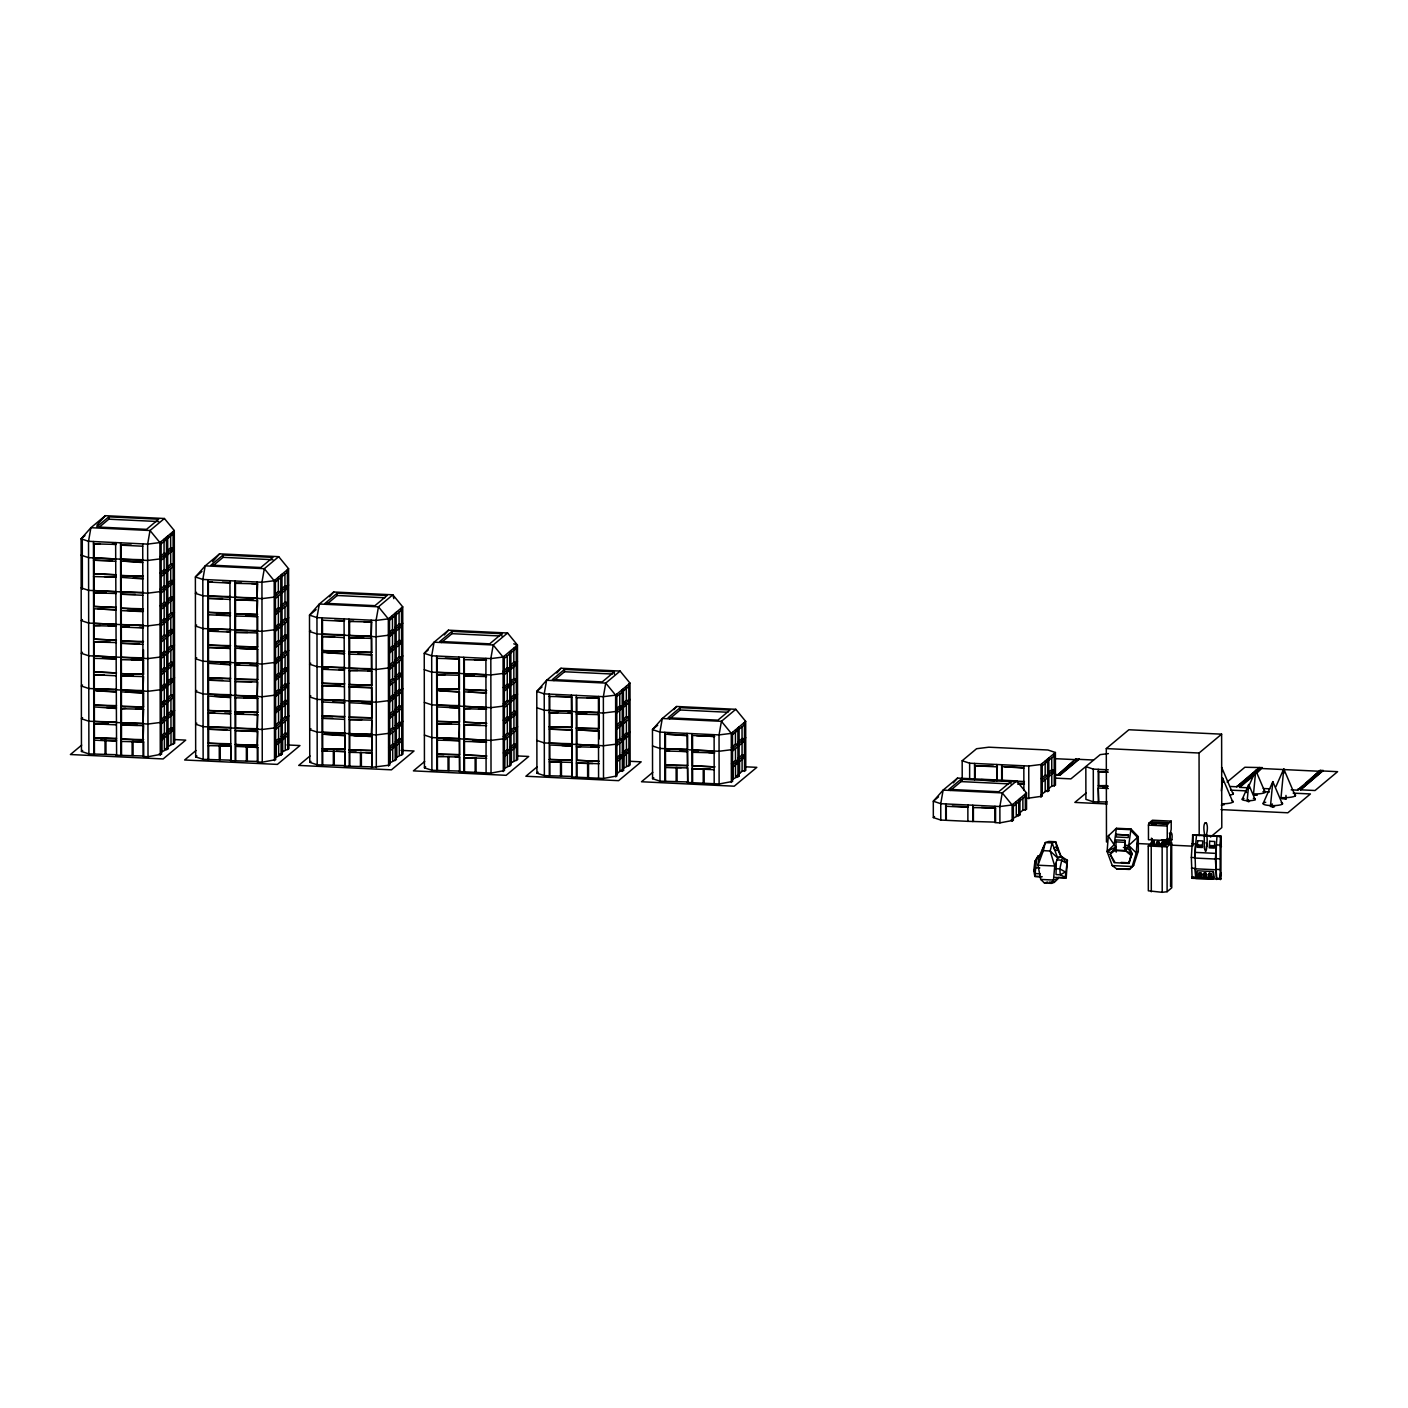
<?xml version="1.0" encoding="UTF-8"?>
<svg xmlns="http://www.w3.org/2000/svg" width="1408" height="1408" viewBox="0 0 1408 1408"><rect width="100%" height="100%" fill="white"/><g stroke="black" fill="none" stroke-linecap="round" stroke-linejoin="round"><path stroke-width="1.5" d="M1205.477 835.595C1209.067 831.213 1206.04 863.72 1204.526 846.067M1191.344 857.472L1192.752 834.821L1221 836.158L1220.93 879.173L1192.101 878.31L1191.344 857.472L1195.058 857.648L1195.603 843.902L1191.89 843.726M1220.331 879.666L1220.19 878.434L1216.477 878.258L1215.878 858.634L1216.424 844.906L1220.12 845.082L1221 836.158M1220.19 878.434L1220.12 845.082M1213.045 878.803L1195.814 878.486L1194.952 852.368L1215.773 853.371M1216.635 879.49L1215.403 859.038L1216.97 836.264L1221.018 836.616M1109.134 835.261L1108.29 835.965L1115.717 847.106L1114.344 850.538L1111.387 852.702L1107.11 851.506L1108.29 835.965L1116.403 828.274L1130.976 828.96L1138.28 836.651L1138.315 851.189L1133.704 865.234L1129.234 869.44L1116.632 868.842L1112.25 865.586L1107.11 851.506L1114.15 844.782L1116.403 828.274M1116.368 834.451L1116.227 837.003L1128.23 837.566L1128.389 835.032L1116.368 834.451L1128.459 835.085M1221.352 790.891L1222.584 778.078L1232.845 802.102M1247.171 800.659L1248.72 784.538L1255.179 799.674M1265.158 792.422L1255.76 770.44L1253.525 793.883A9.627 1.954 -0.1 0 0 1263.574 793.109A9.627 1.954 -0.1 0 0 1264.032 790.944M1270.526 805.57L1272.814 781.634L1282.406 804.074M1220.982 878.662L1220.05 878.61L1220.578 873.277M1221.035 872.802L1220.05 878.61M1051.283 883.362L1053.483 880.053L1054.715 866.008L1057.69 858.07L1061.21 856.891L1055.648 841.755L1048.837 841.438L1045.299 842.6L1038.946 857.173L1037.995 865.216L1040.688 879.437L1044.454 883.027L1051.283 883.362L1054.328 882.341L1058.306 878.451L1053.483 880.053L1040.688 879.437M1042.202 876.726L1034.81 876.41L1033.789 870.514L1034.88 861.696L1038.154 856.011L1036.658 858.933L1034.81 876.41L1041.04 876.709M1058.2 856.962L1062.424 857.173L1067.387 860.253L1066.208 877.87L1060.259 874.773L1056.018 874.579L1056.264 863.403M1151.48 843.04L1152.958 842.494L1152.342 843.955M1152.061 842.565C1153.434 837.619 1156.795 845.222 1151.92 843.814C1149.685 839.344 1157.358 842.794 1152.694 843.445M1161.371 843.515L1162.85 842.97L1162.251 844.43M1161.952 843.04L1164.029 841.491L1163.712 843.938M1199.035 874.333L1199.018 873.312M1202.027 874.262L1201.57 875.266M1206.586 875.107L1206.163 873.523L1204.227 873.171M1211.426 875.336L1211.25 873.558L1209.067 873.4M1148.453 825.123L1148.822 823.222L1152.413 820.23L1171.21 821.128L1171.21 829.206L1169.274 838.922L1167.267 840.611L1148.47 839.714L1148.453 825.123L1167.232 826.021L1167.619 824.12L1171.21 821.128M1107.11 851.506L1115.717 847.106L1110.173 854.269L1114.133 862.664L1128.635 863.368L1132.085 853.688L1128.723 845.469L1130.976 828.96M1067.387 860.253L1065.222 877.853L1054.838 877.36M1123.39 847.475L1127.227 847.651L1132.085 853.688L1128.635 863.368M1116.21 852.157L1115.91 839.925L1124.763 840.347L1125.854 850.626M1124.851 850.52L1124.763 840.347M1126.101 848.126L1125.133 850.52L1115.47 850.062M1152.131 842.09C1154.701 845.909 1152.219 839.062 1152.8 843.286M1157.042 842.582L1158.626 842.442L1157.869 843.709M1158.045 843.797C1156.232 840.118 1157.411 846.437 1157.253 843.005M1162.022 842.565C1163.466 846.56 1163.694 839.942 1162.216 843.251M1198.525 874.509L1200.426 874.086L1199.616 876.005M1199.088 874.034L1201.165 873.858L1199.88 875.477M1201.957 874.685L1201.323 875.582M1203.365 874.738L1205.442 874.562L1204.474 876.234M1203.875 873.541L1203.33 875.037L1204.614 876.163M1206.427 875.494L1206.058 873.066L1203.893 873.418M1208.222 874.966L1210.123 874.544L1209.314 876.462M1208.715 873.77L1209.085 876.216M1208.786 874.491L1210.862 874.315L1209.314 875.811M1211.654 875.142L1210.686 876.286M1242.314 799.058L1248.72 784.538L1249.178 788.392M1247.277 789.606L1255.76 770.44M1263.293 803.176L1272.814 781.634M1275.859 786.808L1283.762 768.909L1295.272 795.854M1204.773 835.331C1200.989 817.538 1210.581 819.702 1206.216 835.56M1206.55 823.24L1204.773 823.31M1204.368 848.566L1204.245 835.384L1205.213 835.19M1207.131 835.437L1205.741 835.595M1281.861 798.741L1286.05 798.934L1284.888 798.547M1038.154 856.011L1034.88 861.696L1036.658 858.933M1038.946 857.173L1043.346 850.661L1045.299 842.6L1052.128 842.934L1055.648 841.755L1057.214 848.637L1061.21 856.891M1199.282 872.995L1198.525 875.107M1204.122 873.224L1203.717 874.755L1205.688 876.005M1208.979 873.453L1208.786 875.09M96.87 525.219L105.301 515.68L164.419 518.496L174.293 530.57L174.662 743.195L168.186 746.416M212.573 561.792L219.595 553.837L278.714 556.67L288.587 568.726L288.904 748.634L282.427 751.872M329.507 596.763L333.714 591.994L392.85 594.81L402.723 606.866L402.97 754.072L396.493 757.31M444.259 634.938L448.466 630.186L507.584 633.002L517.458 645.058L517.669 759.546L511.192 762.784M556.794 673.024L561 668.254L620.118 671.07L629.992 683.126L630.133 764.914L623.674 768.134L623.867 755.938M673.869 709.65L676.685 706.482L735.803 709.298L745.677 721.354L745.765 770.422L742.104 771.302L736.701 775.808L739.165 775.931L739.094 726.862M953.304 782.848L957.528 778.096L1016.646 780.912L1026.52 792.968L1026.555 809.318L1022.894 810.198L1018.846 813.578M1129.234 869.44L1133.704 865.234M105.301 515.68L90.904 527.701L81.083 538.824L81.453 751.45L88.898 753.914L116.6 754.706L115.632 542.573M84.973 535.568L81.083 538.824L88.528 541.288L147.646 544.104L159.896 542.573L174.293 530.57M108.803 516.842L96.677 526.979L146.52 529.355L158.664 519.218L108.803 516.842L108.803 519.182L99.704 526.786M100.109 543.646L93.456 543.858L116.23 544.421L112.2 544.227M82.298 554.171L81.101 555.174L88.563 557.638L147.682 560.454L159.931 558.923L174.328 546.92M93.491 557.885L115.65 558.941M112.235 560.578L93.491 560.208L115.667 561.264M131.243 545.125L120.56 545.142L142.736 546.216M94.107 573.742L116.283 574.798L94.107 573.742L94.09 559.715M82.368 586.89L81.154 587.893L88.616 590.357L147.734 593.173L159.984 591.642L174.381 579.638M164.419 518.496L150.022 530.517L147.646 544.104L148.016 756.73L143.106 756.501L142.718 543.875M120.578 559.17L143.352 559.733M93.544 590.586L115.72 591.642M106.234 592.997L93.544 592.926L116.318 593.49M143.387 576.083L120.613 575.52L142.789 576.576M161.11 543.91L166.496 539.405M167.71 538.402L173.096 533.896M94.178 606.443L116.336 607.499L94.178 606.443L94.142 592.434M82.421 619.59L81.224 620.594L88.669 623.075L147.787 625.891L160.054 624.36L174.434 612.339M160.019 556.688L164.067 553.309L166.531 553.432M166.619 551.179L170.667 547.8L173.131 547.923M120.648 591.888L143.405 592.434M135.362 594.387L120.648 594.211L142.824 595.285M161.128 560.261L166.531 555.755L164.067 555.65L164.102 569.659L160.054 573.038M167.728 554.752L173.131 550.246L170.667 550.141M93.597 623.304L115.773 624.36M100.25 625.434L93.597 625.645L116.371 626.19L108.31 625.821M166.637 567.53L170.685 564.15L173.149 564.274L167.763 568.779M143.44 608.802L120.666 608.238L142.842 609.294M161.163 574.288L166.549 569.782L164.102 569.659M161.163 576.629L166.566 572.123M167.763 571.12L173.149 566.614M94.23 639.162L116.406 640.218L94.23 639.162L94.213 625.134M110.352 642.259L93.632 641.995L116.406 642.558M82.474 652.309L81.277 653.312L88.739 655.776L147.858 658.592L160.107 657.061L174.486 645.058M160.072 589.406L164.12 586.027L166.584 586.133M166.672 583.898L170.72 580.518L173.184 580.624M120.701 624.589L143.475 625.152M129.36 626.824L120.701 626.93L142.877 627.986M161.198 592.979L166.584 588.474M167.781 587.47L173.184 582.965L170.72 582.842L170.755 596.869L166.707 600.248M93.65 656.022L115.826 657.078M219.595 553.837L205.198 565.858L195.378 576.981L195.677 756.888L203.139 759.37L230.842 760.162L230.806 746.134L219.261 745.589L219.296 759.616M160.107 605.757L164.155 602.378L166.619 602.501L161.216 607.006M201.96 571.472L195.378 576.981L202.822 579.445L261.941 582.261L274.19 580.73L288.587 568.726M167.816 601.498L173.202 596.992L170.755 596.869M223.098 555.016L210.971 565.136L260.814 567.512L272.941 557.392L223.098 555.016L223.098 557.339L213.998 564.942M143.493 641.502L120.718 640.957L142.894 642.013M139.462 643.65L120.736 643.28L142.894 644.354M161.216 609.33L166.619 604.824L164.155 604.718L164.173 618.728L161.48 620.981M167.816 603.821L173.219 599.315L170.755 599.21M94.283 671.88L116.459 672.936L94.283 671.88L94.266 657.853M104.368 674.696L93.685 674.714L115.861 675.77M82.526 685.027L81.33 686.03L88.792 688.494L147.91 691.31L160.16 689.779L174.557 677.776M212.379 581.715L207.75 582.014L229.926 583.07M166.725 616.598L170.773 613.219L173.237 613.342M196.592 592.328L195.395 593.331L202.858 595.795L261.976 598.629L274.226 597.098L288.622 585.077M120.754 657.307L143.528 657.87L143.51 649.862M161.251 625.698L166.654 621.192M167.851 620.189L173.237 615.683M93.72 688.723L116.477 689.286M207.786 596.042L230.542 596.587M161.515 637.349L164.208 635.096L166.672 635.202L161.269 639.707M166.76 632.966L170.808 629.587L173.272 629.693L167.869 634.198M222.499 598.541L207.786 598.382L229.962 599.438M143.546 674.221L120.789 673.658L143.546 674.221L143.528 660.194L131.437 659.63M161.286 642.048L166.672 637.542M167.869 636.539L173.272 632.034L170.808 631.91L170.826 645.938L166.778 649.317M133.478 676.069L120.789 675.998L143.563 676.562L142.982 691.082M241.507 583.106L234.854 583.317L257.629 583.862L257.048 598.382M143.528 660.194L120.754 659.648M116.512 705.637L93.738 705.091L115.914 706.147M230.578 612.955L207.803 612.392L229.979 613.448M82.597 717.728L81.382 718.731L88.845 721.213L147.963 724.029L160.213 722.498L174.61 710.477M161.533 653.699L164.243 651.446L166.707 651.57M196.662 625.046L195.448 626.05L202.91 628.514L262.029 631.33L274.278 629.798L288.675 617.795M278.714 556.67L264.317 568.674L261.941 582.261L262.258 762.186L257.33 761.957L257.013 582.032M120.806 690.026L143.581 690.571M161.304 658.398L166.707 653.893M167.904 652.89L173.307 648.384M234.872 597.326L257.646 597.89M253.616 600.037L234.89 599.667L257.048 600.723M93.773 721.442L116.547 722.005M108.486 723.958L93.773 723.782L115.949 724.838M207.838 628.742L230.613 629.306M218.522 631.066L207.838 631.083L230.014 632.139M161.568 670.05L164.261 667.797L166.725 667.92L161.339 672.426M166.813 665.667L170.861 662.288L173.325 662.411L167.922 666.917M143.616 706.939L120.842 706.376L143.616 706.939L143.581 692.912L125.453 692.05M125.47 708.4L120.842 708.717L143.616 709.262L143.035 723.782M161.339 674.766L166.725 670.261M167.939 669.258L173.325 664.752M257.682 614.24L234.907 613.694L257.083 614.75L257.646 600.23M275.405 582.067L280.79 577.562M282.005 576.558L287.39 572.053M143.581 692.912L121.422 691.856L121.44 705.883M81.682 745.114L70.4 754.53L163.134 758.947L185.715 740.115L174.926 739.587M116.565 738.355L93.808 737.792L115.966 738.848M230.63 645.656L207.874 645.11L230.032 646.166M81.453 751.45L82.65 750.446M228.624 647.909L207.874 647.451L230.05 648.507M161.603 686.418L164.296 684.165L166.76 684.27M166.848 682.035L170.896 678.656L173.36 678.762M196.715 657.747L195.518 658.75L202.963 661.232L262.082 664.048L274.349 662.517L288.728 650.496M120.877 722.726L143.634 723.29M275.669 593.718L278.362 591.466L280.826 591.589M280.914 589.336L284.962 585.957L287.426 586.08M137.597 725.331L120.877 725.067L143.651 725.63L143.07 740.15L120.894 739.094L143.669 739.64M161.357 691.117L166.76 686.611L164.296 686.488L164.314 700.515L161.621 702.768M167.957 685.608L173.36 681.102L170.896 680.979M234.942 630.045L257.699 630.608L257.682 616.581L245.59 616M247.632 632.456L234.942 632.386L257.717 632.931L257.734 646.958L234.96 646.395L257.734 646.958M275.422 598.418L280.826 593.93M282.022 592.926L287.426 588.421L284.962 588.298L284.979 602.325L280.931 605.704M257.682 616.581L234.907 616.018M207.891 661.461L230.666 662.024M166.866 698.386L170.914 695.006L173.378 695.13L167.992 699.635M161.392 705.144L166.778 700.638L164.314 700.515M275.686 610.069L278.397 607.816L280.843 607.939L275.458 612.445M161.392 707.467L166.795 702.962M167.992 701.958L173.378 697.453M282.058 606.936L287.443 602.43L284.979 602.325M275.458 614.786L280.861 610.28M282.058 609.277L287.443 604.771M230.701 678.374L207.926 677.811L230.102 678.885M222.64 680.328L207.926 680.152L230.102 681.208M161.656 719.118L164.349 716.866L166.813 716.989M166.901 714.736L170.949 711.357L173.413 711.48M196.768 690.466L195.571 691.469L203.034 693.933L262.152 696.766L274.402 695.235L288.781 683.214M116.002 755.216L143.704 756.008L143.669 741.981L132.123 741.435L132.141 755.445M275.722 626.437L278.414 624.184L280.878 624.29M280.966 622.054L285.014 618.675L287.478 618.798M161.427 723.835L166.813 719.33M168.01 718.326L173.413 713.821M234.995 662.763L257.77 663.309L257.734 649.299L239.606 648.419M275.493 631.136L280.878 626.63M282.075 625.627L287.478 621.122M239.624 664.787L234.995 665.086L257.77 665.65L257.787 679.677L235.013 679.114L257.787 679.677M143.669 741.981L120.894 741.418M257.734 649.299L235.576 648.243L235.594 662.253M207.944 694.179L230.718 694.725M161.674 735.486L164.384 733.234L166.848 733.339L161.445 737.845M166.936 731.104L170.966 727.725L173.43 727.83L168.045 732.336M333.714 591.994L319.334 604.014L309.496 615.12L309.76 762.326L317.205 764.808L344.907 765.6L344.89 751.573L336.389 751.168M275.739 642.787L278.45 640.534L280.914 640.658L275.51 645.163M281.002 638.405L285.032 635.026L287.496 635.149L282.11 639.654M316.096 609.629L309.496 615.12L316.958 617.602L376.077 620.418L388.326 618.886L402.723 606.866M161.445 740.186L166.848 735.68M168.045 734.677L173.448 730.171L170.984 730.048M337.234 593.155L325.09 603.293L374.95 605.669L387.077 595.531L337.234 593.155L337.234 595.496L326.621 604.366M275.51 647.486L280.914 642.998M282.11 641.995L287.514 637.49L285.05 637.366M251.75 681.718L235.03 681.454L257.787 682L257.224 696.52M230.754 711.093L207.979 710.53L230.155 711.586M214.632 712.659L207.979 712.87L230.155 713.926M161.603 751.925L168.062 748.704L167.693 536.061M196.821 723.184L195.624 724.187L203.086 726.651L262.205 729.467L274.454 727.936L288.851 715.933M148.016 756.73L161.48 754.213L161.11 541.57M275.774 659.138L278.467 656.885L280.931 657.008M281.019 654.773L285.067 651.394L287.531 651.499M310.728 630.485L309.531 631.488L316.976 633.952L376.094 636.768L388.362 635.237L402.741 623.234M235.048 695.464L257.822 696.027M275.546 663.854L280.949 659.349M282.146 658.346L287.531 653.84M208.014 726.88L230.771 727.443M226.758 729.59L208.014 729.221L230.19 730.277M321.904 634.198L344.678 634.744M334.611 636.61L321.904 636.522L344.08 637.578M275.81 675.506L278.502 673.253L280.966 673.358L275.563 677.864M281.054 671.123L285.102 667.744L287.566 667.867L282.163 672.373M257.84 712.378L235.083 711.832L257.84 712.378L257.822 698.368L243.707 697.682M243.742 714.05L235.083 714.155L257.858 714.718L257.277 729.238M275.581 680.205L280.966 675.699M282.163 674.696L287.566 670.19M353.619 621.157L348.973 621.456L371.747 622.019L371.184 636.539M257.822 698.368L235.048 697.805M195.923 750.552L184.642 759.986L277.376 764.403L299.957 745.554L287.003 744.938M230.806 743.794L208.032 743.248L230.208 744.304M344.714 651.112L321.939 650.549L344.115 651.605M195.677 756.888L196.891 755.885M275.827 691.856L278.538 689.603L281.002 689.726M281.072 687.474L285.12 684.094L287.584 684.218M310.781 663.203L309.584 664.189L317.046 666.67L376.165 669.486L388.414 667.955L402.794 655.934M235.101 728.182L257.875 728.746M255.869 730.981L235.118 730.523L257.277 731.579M275.598 696.555L281.002 692.067M282.198 691.064L287.602 686.558L285.138 686.435L285.155 700.462L281.107 703.842M349.008 635.483L371.782 636.046M363.722 638L349.008 637.824L371.782 638.37L371.8 652.397L349.026 651.834L371.8 652.397M321.957 666.899L344.731 667.462M328.61 669.029L321.974 669.24L344.133 670.296M275.862 708.206L278.555 705.954L281.019 706.077L275.634 710.582M230.806 746.134L208.05 745.589M282.216 705.074L287.619 700.568L285.155 700.462M257.91 745.096L235.136 744.533L257.312 745.589L257.875 731.069M275.634 712.923L281.019 708.418M282.234 707.414L287.619 702.909M389.523 620.224L394.926 615.718M396.123 614.715L401.526 610.21M344.766 683.813L321.992 683.267L344.168 684.323M229.926 580.747L230.842 760.162M340.736 685.96L321.992 685.59L344.168 686.646M275.898 724.574L278.59 722.322L281.054 722.427M281.142 720.192L285.19 716.813L287.654 716.936M310.834 695.904L309.637 696.907L317.099 699.389L376.218 702.205L388.467 700.674L402.864 688.653M230.243 760.654L257.928 761.446L257.91 747.437L247.28 746.926L247.315 760.936M389.787 631.875L392.48 629.622L394.944 629.728M395.032 627.493L399.08 624.114L401.544 624.237M275.651 729.274L281.054 724.768M282.251 723.765L287.654 719.259M349.061 668.202L371.835 668.747L371.8 654.738L357.702 654.051M357.72 670.419L349.061 670.525L371.835 671.088L371.853 685.115L349.096 684.552L371.853 685.115M389.558 636.574L394.962 632.069M396.158 631.066L401.544 626.56M257.91 747.437L235.734 746.381L235.77 760.39M371.8 654.738L349.043 654.174M322.027 699.618L344.784 700.181M275.915 740.925L278.608 738.672L281.072 738.795L275.686 743.301M281.16 736.542L285.208 733.163L287.672 733.286L282.286 737.792M389.822 648.226L392.515 645.973L394.979 646.096L389.576 650.602M395.067 643.843L399.115 640.464L401.579 640.587L396.176 645.093M275.686 745.624L281.09 741.136M282.286 740.133L287.672 735.627M369.846 687.35L349.096 686.893L371.272 687.949M389.594 652.942L394.979 648.437M396.176 647.434L401.579 642.928L399.115 642.805M344.819 716.531L322.045 715.968L344.221 717.024M332.728 718.291L322.062 718.309L344.221 719.365M281.987 574.235L282.304 754.142L275.827 757.381L275.81 743.354M310.904 728.622L309.69 729.626L317.152 732.09L376.27 734.906L388.52 733.374L402.917 721.371M262.258 762.186L275.704 759.651L275.405 579.726M389.84 664.576L392.55 662.323L395.014 662.446M395.085 660.211L399.133 656.832L401.597 656.938M349.114 700.902L371.888 701.466L371.87 687.438M389.611 669.293L395.014 664.787M396.211 663.784L401.614 659.278M322.08 732.336L344.854 732.882M448.466 630.186L434.086 642.189L424.248 653.312L424.442 767.8L431.904 770.282L459.606 771.074L459.571 757.046L455.33 756.853M389.875 680.944L392.568 678.691L395.032 678.797L389.646 683.302M395.12 676.562L399.168 673.182L401.632 673.306L396.229 677.811M428.138 650.056L424.248 653.312L431.693 655.776L490.829 658.592L503.078 657.061L517.458 645.058L513.744 643.826M501.829 633.723L451.986 631.347L439.842 641.467L489.685 643.843L501.829 633.723L501.829 636.064M371.923 717.816L349.149 717.27L371.923 717.816L371.888 703.806L361.821 703.314M389.646 685.643L395.032 681.138M396.246 680.134L401.632 675.629L399.168 675.523L399.203 689.533L395.155 692.912M361.838 719.682L349.149 719.594L371.923 720.157L371.342 734.677M441.373 642.541L451.986 633.67L499.664 635.958M371.888 703.806L349.73 702.75L349.747 716.76M309.989 755.99L298.707 765.424L391.442 769.842L414.022 750.992L401.086 750.376M344.872 749.25L322.115 748.686L344.872 749.25L344.854 735.222L324.702 734.254M326.955 750.728L322.115 751.027L344.89 751.573M309.76 762.326L310.957 761.341M389.91 697.294L392.603 695.042L395.067 695.165M349.184 733.621L371.941 734.184M389.664 702.011L395.067 697.506M396.264 696.502L401.667 691.997M436.656 672.373L459.43 672.936L459.395 658.909L445.298 658.24M389.928 713.645L392.621 711.392L395.085 711.515L389.699 716.021M395.173 709.28L399.221 705.901L401.685 706.006L396.299 710.512M445.315 674.59L436.656 674.714L459.43 675.259L459.448 689.286L436.691 688.723L459.448 689.286M371.976 750.534L349.202 749.971L371.976 750.534L371.958 736.507L353.813 735.645M459.395 658.909L436.638 658.346M356.189 752.118L349.202 752.312L371.976 752.875L372.011 766.885L371.149 620.189M389.699 718.362L395.102 713.856M396.299 712.853L401.685 708.347M371.958 736.507L349.782 735.451L349.8 749.478M344.045 618.886L344.907 765.6M389.963 730.013L392.656 727.76L395.12 727.866M395.208 725.63L399.256 722.251L401.72 722.374M507.584 633.002L493.205 645.005L490.829 658.592L491.022 773.098L486.094 772.851L485.901 658.363M344.309 766.093L372.011 766.885M389.734 734.712L395.12 730.206M396.317 729.203L401.72 724.698L399.256 724.592L399.274 738.602L395.243 741.981M463.76 673.658L485.918 674.714M474.443 675.981L463.76 675.998L486.534 676.562M436.709 705.091L459.483 705.637L459.466 691.627M388.643 747.49L392.691 744.11L395.155 744.234L389.752 748.739M396.352 743.23L401.738 738.725L399.274 738.602M389.752 751.08L395.155 746.574M396.352 745.571L401.755 741.066M464.376 689.515L486.552 690.571L464.376 689.515L464.358 675.506M504.275 658.398L509.678 653.893M510.875 652.89L516.278 648.384M459.518 722.005L436.744 721.442L459.518 722.005L459.483 707.978L449.416 707.502M396.123 612.374L396.37 759.581L389.91 762.819L389.875 748.792M451.458 723.958L436.744 723.782L459.518 724.328L458.938 738.848M371.413 767.395L389.787 765.09L389.523 617.883M459.483 707.978L437.325 706.922L437.342 720.949M503.184 671.176L507.232 667.797L509.696 667.92M509.784 665.667L513.832 662.288L516.296 662.411M517.493 661.408L503.096 673.429L490.846 674.96L431.728 672.144L424.266 669.662M463.813 706.376L485.989 707.432M504.31 674.766L509.696 670.261L507.232 670.138L507.267 684.165L503.219 687.544M510.91 669.258L516.296 664.752M470.466 708.506L463.813 708.717L486.587 709.262L478.526 708.893M436.779 737.792L459.536 738.355M509.819 682.035L513.867 678.656L516.331 678.762L510.928 683.267M464.446 722.234L486.605 723.29L464.446 722.234L464.411 708.206M504.328 688.776L509.731 684.27L507.267 684.165M504.328 691.117L509.731 686.611L507.267 686.488M510.928 685.608L516.331 681.102M480.568 725.331L463.848 725.067L486.622 725.63M424.688 761.464L413.406 770.88L506.141 775.315L528.704 756.466L517.933 755.955M459.571 754.706L436.797 754.16L459.571 754.706L459.554 740.696L443.414 739.922M443.784 756.29L436.797 756.483L459.571 757.046M424.442 767.8L425.638 766.797M503.237 703.894L507.285 700.515L509.749 700.638M509.837 698.386L513.885 695.006L516.349 695.13M459.554 740.696L436.779 740.133M463.866 739.094L486.042 740.15M517.546 694.126L503.166 706.13L490.917 707.661L431.781 704.845L424.336 702.381M504.363 707.467L509.766 702.962M510.963 701.958L516.349 697.453M561 668.254L546.603 680.275L536.782 691.381L536.923 773.168L544.368 775.632L572.07 776.424L572.053 762.414L549.278 761.851L561.422 761.904L561.458 775.931M542.027 686.998L536.782 691.381L544.227 693.862L603.363 696.678L615.613 695.147L629.992 683.126M503.272 720.245L507.32 716.866L509.784 716.989L504.381 721.494M509.872 714.736L513.92 711.357L516.384 711.48L510.981 715.986M614.363 671.792L564.502 669.416L552.376 679.554L602.219 681.93L614.363 671.792L614.363 674.133M464.499 754.952L486.675 756.008L464.499 754.952L464.464 740.925M553.89 680.61L564.52 671.757L612.198 674.027M473 757.68L463.901 757.786L486.675 758.331M504.398 723.835L509.784 719.33L507.32 719.206L507.355 733.234L503.307 736.613M510.981 718.326L516.384 713.821M458.797 657.078L459.606 771.074M509.89 731.104L513.938 727.725L516.402 727.83M458.99 771.566L486.094 772.851M517.616 726.827L503.219 738.848L490.97 740.379L431.851 737.563L424.389 735.082M504.416 740.186L509.819 735.68M511.016 734.677L516.419 730.171M549.19 710.442L571.965 711.005L571.93 696.978L555.808 696.221M557.85 712.677L549.19 712.782L571.965 713.346L571.982 727.355L549.226 726.81L571.982 727.355M503.325 752.963L507.373 749.584L509.837 749.707L504.451 754.213M509.925 747.454L513.973 744.075L516.437 744.198L511.034 748.704M571.93 696.978L549.173 696.432M504.451 756.536L509.854 752.03M511.051 751.027L516.437 746.522M569.976 729.608L549.226 729.133L571.384 730.206M620.118 671.07L605.739 683.091L603.363 696.678L603.504 778.466L598.576 778.219L598.435 696.45M510.875 650.566L511.069 765.054L504.592 768.293L504.803 754.072M491.022 773.098L504.469 770.563L504.275 656.075M576.294 711.744L599.051 712.29L599.034 698.28L586.942 697.699M586.96 714.05L576.294 714.085L599.069 714.63L599.086 728.658L576.312 728.094L599.086 728.658M599.034 698.28L576.259 697.717M549.243 743.16L572.018 743.723L572 729.696M616.81 696.485L622.213 691.979M623.41 690.976L628.795 686.47M537.152 766.832L525.87 776.248L618.622 780.666L641.186 761.834L630.397 761.306M572.053 760.074L549.278 759.51L572.053 760.074L572.018 746.046L561.95 745.571M536.923 773.168L538.12 772.165M615.718 709.262L619.766 705.883L622.23 705.989M623.674 702.627L626.366 700.374L628.83 700.48M572.018 746.046L549.842 744.99L549.877 759.018M576.347 744.445L598.506 745.518M630.027 699.494L615.63 711.498L603.381 713.029L544.262 710.213L536.8 707.749M580.976 746.486L576.347 746.786L599.122 747.349L591.061 746.962M616.845 712.835L622.23 708.33L619.766 708.206L619.802 722.234L615.754 725.613M623.427 707.326L628.83 702.821M599.104 739.006L599.086 730.998L576.91 729.925L576.946 743.952M623.691 718.978L626.384 716.725L628.848 716.848L623.462 721.354M576.963 760.302L599.139 761.358L576.963 760.302L576.946 746.293M616.862 726.862L622.266 722.357L619.802 722.234M592.768 763.4L576.382 763.154L599.139 763.699M616.862 729.186L622.266 724.68L619.802 724.574M623.462 723.694L628.866 719.189M571.331 695.147L572.07 776.424M615.771 741.963L619.819 738.584L622.283 738.707M622.371 736.454L626.419 733.075L628.883 733.198M630.08 732.195L615.701 744.216L603.434 745.747L544.315 742.931L536.87 740.45M571.472 776.934L598.576 778.219M616.898 745.554L622.301 741.048M623.498 740.045L628.883 735.539M676.685 706.482L662.288 718.502L652.467 729.608L652.555 778.677L660 781.158L687.702 781.95L687.685 767.923L664.91 767.36L681.296 767.624M615.806 758.331L619.854 754.952L622.318 755.058L616.915 759.563M622.406 752.822L626.454 749.443L628.918 749.549L623.515 754.054M657.712 725.226L652.467 729.608L659.912 732.09L719.048 734.906L731.298 733.374L745.677 721.354M680.187 707.643L668.061 717.781L717.904 720.157L730.048 710.019L680.187 707.643L680.205 709.984L669.574 718.837M616.933 761.904L622.318 757.398L619.854 757.275L619.89 771.302L617.074 773.643M623.515 756.395L628.918 751.89M603.504 778.466L616.95 775.931L616.81 694.144M619.89 771.302L623.55 770.422L623.41 688.635M664.875 748.669L687.65 749.232L687.614 735.205M669.504 750.71L664.875 751.01L687.65 751.573L687.667 765.582L664.91 765.037L687.667 765.582M652.784 772.341L641.502 781.757L734.237 786.192L756.818 767.342L746.029 766.832M652.555 778.677L653.752 777.674M735.803 709.298L721.424 721.318L719.048 734.906L719.118 783.974L714.19 783.728L714.12 734.659M691.979 749.971L714.138 751.027M698.614 752.083L691.979 752.294L714.754 752.858L708.699 752.576M692.595 765.829L714.771 766.885L692.595 765.829L692.578 751.802M710.53 769.014L691.997 768.662L714.173 769.718M732.494 734.712L737.898 730.206L735.434 730.083M739.094 729.203L744.48 724.698M687.016 733.374L687.702 781.95M731.403 747.49L735.451 744.11L737.915 744.216M738.003 741.981L742.051 738.602L744.515 738.707M745.712 737.722L731.315 749.725L719.066 751.256L659.947 748.44L652.485 745.976M687.104 782.443L714.19 783.728M732.53 751.062L737.915 746.557M739.112 745.554L744.515 741.048M731.438 763.84L735.486 760.461L737.95 760.584L732.547 765.09M738.038 758.331L742.069 754.952L744.533 755.075L739.147 759.581M732.547 767.413L737.95 762.907L735.486 762.802M739.147 761.904L744.55 757.398M732.706 779.17L739.165 775.931M719.118 783.974L732.582 781.44L732.494 732.371M962.21 780.366L962.174 760.742L976.571 748.722L988.821 747.19L1047.939 750.006L1055.402 752.488L1055.454 785.189L1051.794 786.069L1047.746 789.448M957.528 778.096L943.131 790.099L933.31 801.222L933.328 817.573L940.79 820.054L967.877 821.339L967.859 804.989M993.309 766.146L974.565 765.776L996.741 766.832M938.555 796.84L933.31 801.222L940.755 803.686L999.874 806.52L1012.123 804.971L1026.52 792.968M1010.874 781.634L961.03 779.258L948.904 789.378L998.747 791.754L1010.874 781.634L1010.891 783.974M950.418 790.451L961.03 781.598L1008.726 783.869M933.328 817.573L934.525 816.57M997.339 766.339L996.758 780.859L996.723 764.491M1016.646 780.912L1002.25 792.915L999.874 806.52L999.909 822.87L994.981 822.642L994.946 806.274M967.877 821.339L995.579 822.131L995.562 808.122L981.446 807.435M962.174 760.742L969.637 763.206L1028.755 766.022L1041.005 764.491L1055.402 752.488M1042.219 765.829L1047.605 761.323L1045.141 761.2M1048.802 760.32L1054.205 755.814M995.562 808.122L972.787 807.558M1041.128 778.606L1045.176 775.227L1047.64 775.35L1042.237 779.856M1047.71 773.098L1051.758 769.718L1054.222 769.842L1048.837 774.347M1013.338 806.309L1018.723 801.803M1019.938 800.818L1025.323 796.312M1042.237 782.179L1047.64 777.674M1048.837 776.688L1054.222 772.182M1076.099 758.736L1057.76 774.981L1076.099 758.736L1079.003 759.334L1059.96 775.245L1055.613 775.034M1055.613 774.558L1059.96 774.77L1079.003 758.877M1013.602 817.96L1019.955 814.827L1019.92 798.477M1041.146 794.957L1045.194 791.578L1048.854 790.698L1048.802 757.979M999.909 822.87L1013.355 820.336L1013.338 803.986M1025.534 798.582L1042.272 796.206L1042.202 763.488M1106.477 842.054L1106.301 748.581L1128.882 729.749L1221.616 734.166L1221.792 827.622L1210.493 837.056M1106.882 771.566L1098.222 771.672L1108.307 772.147M1086.131 793.003L1074.85 802.419L1107.198 803.968M1106.917 785.576L1098.24 785.699L1108.325 786.174M1108.29 769.824L1093.294 769.102L1085.832 766.638L1085.902 799.339L1093.347 801.821L1107.374 801.962M1106.301 748.581L1199.053 753.016L1221.616 734.166M1151.726 821.832L1150.582 822.782L1165.454 823.768L1168.182 822.624L1151.726 821.832L1151.726 824.173L1155.845 824.366M1138.28 836.651L1128.723 845.469L1125.854 851.083L1114.344 850.538L1110.173 854.269L1114.819 862.118M1116.632 868.842L1130.061 868.736M1138.315 851.189L1136.274 852.896L1132.138 866.536L1112.25 865.586M1167.514 842.776L1171.685 842.97L1171.755 887.814L1167.109 891.704L1162.216 892.32L1148.33 890.806L1148.242 845.962L1152.888 842.072M1151.251 844.73L1152.166 838.587L1151.251 844.73L1165.595 845.416L1166.51 839.256M1227.125 782.056L1244.866 767.254L1262.254 767.606L1257.414 772.587M1161.53 843.357L1167.672 844.36L1168.922 841.227M1230.574 786.491L1236.77 786.79L1259.35 767.466M1236.77 786.79L1259.35 767.941M1148.242 845.962L1167.038 846.859L1171.685 842.97M1236.77 786.315L1239.674 786.456L1262.254 767.606M1239.674 786.456L1239.674 787.389L1254.194 775.28M1192.787 835.278L1196.941 835.067M1170.576 886.565L1170.946 843.726L1167.883 843.586M1291.206 789.853L1297.648 790.152L1320.211 770.37L1323.115 770.51L1300.534 789.818L1323.115 770.51M1192.101 878.31L1193.667 877.36M1297.648 790.152L1302.47 786.122M1305.709 783.429L1320.211 770.37M1197.17 877.272L1214.066 877.448L1213.344 871.57L1197.17 870.795L1197.17 877.272L1214.066 877.448M1199.053 873.189L1201.728 874.034M1199.37 872.942L1201.218 872.819L1201.781 874.456M1201.218 875.635L1199.053 875.811L1198.578 874.315M1206.075 875.864L1203.893 876.058L1203.418 874.544M1210.915 876.093L1209.014 876.41M1057.25 847.053L1057.795 849.552L1057.25 847.053C1052.075 846.155 1054.68 853.213 1058.13 849.429M1044.454 883.027L1047.499 882.006M1108.395 753.597L1100.229 754.618L1070.925 778.87L1055.824 778.149M1255.285 794.605C1251.219 795.291 1259.843 795.678 1256.675 794.622M1209.454 873.259L1211.478 874.914M1200.83 875.776L1199.616 875.354M1210.528 876.234L1209.067 875.618M1206.128 835.683L1204.245 835.384M1248.456 801.645C1252.416 800.483 1244.426 802.93 1248.456 799.603M1272.41 807.03C1279.89 805.323 1264.912 808.773 1272.41 803.986M108.803 519.182L158.664 521.558M223.098 557.339L272.958 559.715M123.2 561.106L141.346 561.968M142.754 562.566L121.194 561L121.211 575.027M104.192 576.558L116.283 577.122L93.526 576.576M133.302 577.931L143.387 578.424M222.464 582.19L230.525 582.578M251.574 583.581L257.629 583.862M142.789 578.917L121.211 577.368L121.246 591.378M337.234 595.496L384.912 597.766M98.208 608.978L116.354 609.84L94.178 608.784L94.195 622.811M127.318 610.368L143.44 611.125M216.48 614.61L230.578 615.296M334.576 620.242L344.661 620.734M363.686 621.632L371.747 622.019M120.666 610.579L142.842 611.635M207.821 614.733L229.979 615.789M321.886 620.171L344.062 621.227M164.173 618.728L166.637 618.851M139.445 627.299L143.475 627.493M226.582 631.453L230.613 631.646M326.568 652.573L344.714 653.435M474.408 659.63L486.499 660.194L463.725 659.648M344.115 653.946L322.538 652.379L322.573 666.406M170.826 645.938L173.29 646.061M102.326 658.24L116.424 658.909L93.667 658.346M220.598 663.872L230.666 664.365M249.709 665.262L257.77 665.65M338.694 669.504L344.731 669.803M367.805 670.894L371.835 671.088M230.067 664.858L208.49 663.291L208.525 677.318M439.296 690.659L457.442 691.522M468.424 692.05L486.552 692.912L464.394 691.856L464.411 705.883M458.867 692.12L437.29 690.571L437.307 704.581M399.203 689.533L401.667 689.656M680.205 709.984L727.883 712.254M96.342 690.659L114.47 691.522M214.597 696.309L230.718 697.066M332.71 701.941L344.802 702.504M567.934 713.152L571.965 713.346M115.896 692.12L94.318 690.571L94.336 704.581M230.12 697.576L208.56 696.01L208.578 710.037M322.027 701.958L344.203 703.014M106.445 707.502L116.512 707.978M135.555 708.893L143.616 709.262M224.717 713.134L230.754 713.434M253.827 714.525L257.858 714.718M578.934 730.03L599.086 730.998M667.462 734.254L685.608 735.117M696.573 735.645L714.718 736.507L692.542 735.451L692.578 749.461M115.914 708.47L94.354 706.922L94.371 720.949M687.016 735.715L665.456 734.149L665.474 748.176M1079.003 759.334L1093.488 760.021M1323.115 770.986L1337.6 771.672L1315.019 790.522L1300.534 789.818M1054.627 758.648L1076.099 759.669M1262.254 768.539L1320.211 771.302M507.355 733.234L509.819 733.339M472.542 741.312L486.64 741.981L463.866 741.418M679.589 751.186L687.65 751.573M1004.274 766.674L1022.419 767.536M344.256 735.715L322.678 734.166L322.714 748.176M1023.827 768.134L1002.267 766.568L1002.285 780.595L1006.315 780.789M1297.63 789.219L1300.534 789.36M1239.674 787.389L1248.262 787.794M1263.293 788.515L1269.734 788.814M1230.61 790.134L1245.71 790.856M1262.958 791.683L1269.435 792M1293.16 793.126L1310.408 793.954L1287.845 812.786L1220.982 809.6M981.235 779.592L997.357 780.349M1012.37 781.07L1024.461 781.651L1011.771 781.563M982.643 780.19L994.752 780.754M100.778 739.939L116.582 740.696M365.605 752.558L371.976 752.875M1018.406 783.693L1024.461 783.992L1017.808 784.203M1103.098 787.741L1107.357 787.934M93.808 740.133L115.966 741.189M1108.325 788.515L1098.258 788.022L1098.874 801.557M165.598 748.581L168.062 748.704M279.84 754.037L282.304 754.142M621.086 770.299L623.55 770.422M1046.39 790.574L1048.854 790.698M159.016 754.09L161.48 754.213M952.336 806.045L968.458 806.819M945.683 806.256L967.859 807.33M1017.491 814.704L1019.955 814.827M1148.822 823.222L1167.619 824.12M1010.891 820.213L1013.355 820.336M1115.576 828.96L1130.149 829.664L1137.453 837.355L1136.274 852.896L1128.723 845.469L1124.57 845.275M1192.435 835.085L1220.666 836.44M1161.477 839.854L1165.578 840.048L1165.595 845.416M1167.426 843.955L1170.506 844.114M1221.458 846.525L1220.525 846.472L1220.542 836.194L1220.982 846.138M1115.118 841.861L1123.971 842.283M1154.226 844.061L1166.528 844.642M1136.661 843.498L1151.762 844.219M1171.174 845.134L1192.734 846.173M1215.878 858.634L1219.592 858.827M1194.582 858.035L1215.403 859.038M1121.032 862.418L1129.304 862.822L1130.87 855.272L1125.854 851.083L1132.085 853.688M1056.686 859.883L1060.928 860.094L1066.525 863.21L1062.424 857.173L1059.837 868.894L1060.259 874.773L1065.434 872.01L1059.837 868.894L1055.613 868.701M1191.362 868.19L1195.075 868.366L1195.656 877.254L1191.942 877.078M1215.896 869.37L1219.61 869.546M1194.618 868.754L1215.421 869.757M1039.808 867.944L1035.566 867.733L1033.789 870.514L1035.989 873.629L1040.213 873.822M1058.27 877.501L1066.208 877.87L1065.099 876.322M1049.206 882.094L1054.328 882.341M1206.058 835.032L1206.955 835.19M1221.246 805.165L1224.326 804.654M1157.077 844.149C1162.674 843.832 1154.736 839.15 1157.2 843.973M1194.952 852.368L1196.483 835.454M1152.589 843.885L1151.638 842.899M1209.472 876.392L1208.275 874.773M1204.456 875.582C1208.152 876.392 1204.28 871.112 1203.928 874.861M1199.774 875.917L1198.789 875.125M1043.434 847.51L1042.43 849.781M1206.128 842.582L1207.272 846.208M1161.635 844.149C1166.686 845.733 1161.899 838.534 1161.406 843.744M1199.616 875.547L1198.806 874.104M1233.074 794.042L1221.634 767.325L1222.162 771.654M393.818 598.646L392.85 594.81L378.453 606.83L376.077 620.418L376.323 767.624M1157.077 842.318C1160.28 847.211 1159.259 837.144 1157.042 843.022M1284.237 772.922L1283.762 768.909L1281.016 797.632A11.792 2.394 -0.1 0 0 1295.131 794.605M1222.584 778.078L1223.077 782.373M1192.752 834.821L1193.227 845.17M1285.979 795.414L1285.979 799.058M1213.344 871.57L1213.362 878.046M1199.053 753.016L1199.194 835.613M1167.672 840.066L1167.672 844.36M1167.232 826.021L1167.267 840.611M1167.038 846.859L1167.109 891.704M1162.146 847.458L1162.216 892.32M1151.216 846.947L1151.304 891.792M1098.821 771.179L1098.856 785.189M1098.222 769.331L1098.275 802.05M1093.294 769.102L1093.347 801.821M1054.205 753.474L1054.258 786.192M1051.741 757.698L1051.758 769.718M1051.776 772.059L1051.794 786.069M1047.605 758.982L1047.658 791.701M1045.141 763.206L1045.176 775.227M1045.176 779.574L1045.194 791.578M1041.005 764.491L1041.058 797.21M1028.755 766.022L1028.808 798.741M1025.323 793.971L1025.358 810.322M1023.827 765.794L1023.88 790.486M1022.859 798.195L1022.894 810.198M1018.723 799.48L1018.758 815.83M1016.259 801.698L1016.294 815.707M1012.158 821.339L1012.123 804.971L1002.25 792.915L943.131 790.099L940.755 803.686L940.79 820.054M1001.651 764.738L1001.686 781.088M975.163 765.283L975.181 779.293M974.565 763.435L974.582 779.803M973.386 807.048L973.403 821.075M972.787 805.218L972.805 821.568M969.637 763.206L969.654 778.466M961.03 779.258L961.03 781.598M946.282 805.763L946.317 819.79M945.683 803.933L945.718 820.283M744.48 722.357L744.568 771.426M742.034 726.581L742.051 738.602M742.051 740.925L742.069 754.952M742.086 757.293L742.104 771.302M739.499 761.446L739.517 773.467M739.27 761.64L739.288 773.661M737.88 727.866L737.968 776.934M735.434 732.09L735.451 744.11M735.469 748.44L735.486 760.461M735.486 764.79L735.504 776.811M732.899 764.949L732.917 778.976M731.386 782.443L731.298 733.374L721.424 721.318L662.288 718.502L659.912 732.09L660 781.158M704.158 768.715L704.176 782.725M703.226 768.662L703.243 782.69M692.595 768.152L692.63 782.179M691.944 733.603L692.032 782.672M677.054 767.413L677.072 781.44M676.122 767.378L676.157 781.387M665.474 750.517L665.509 764.526M665.509 766.867L665.526 780.894M664.84 732.318L664.928 781.387M628.795 684.13L628.936 765.917M626.331 686.347L626.366 700.374M626.366 702.715L626.384 716.725M626.402 721.072L626.419 733.075M626.419 735.416L626.454 749.443M626.454 751.784L626.472 765.794M622.195 689.638L622.354 771.426M619.749 693.862L619.766 705.883M619.802 726.581L619.819 738.584M619.837 742.931L619.854 754.952M617.267 761.446L617.302 773.467M615.754 776.917L615.613 695.147L605.739 683.091L546.603 680.275L544.227 693.862L544.368 775.632M588.526 763.189L588.544 777.216M587.594 763.154L587.629 777.163M576.858 697.224L576.893 711.234M576.893 713.574L576.91 727.602M576.981 762.643L576.998 776.67M576.259 695.376L576.4 777.163M564.502 669.416L564.52 671.757M560.507 761.851L560.525 775.878M549.771 695.922L549.789 709.949M549.789 712.29L549.824 726.299M549.824 728.64L549.842 742.667M549.877 761.358L549.894 775.368M549.155 694.091L549.296 775.878M516.261 646.061L516.472 760.549M513.814 648.278L513.832 662.288M513.832 664.629L513.867 678.656M513.867 682.986L513.885 695.006M513.885 697.347L513.92 711.357M513.92 713.698L513.938 727.725M513.955 732.054L513.973 744.075M513.973 746.416L514.008 760.426M511.403 750.57L511.421 762.59M509.678 651.57L509.872 766.058M507.214 655.776L507.232 667.797M507.267 688.494L507.285 700.515M507.302 704.845L507.32 716.866M507.355 737.563L507.373 749.584M507.39 751.925L507.408 765.934M503.272 771.566L503.078 657.061L493.205 645.005L434.086 642.189L431.693 655.776L431.904 770.282M476.045 757.838L476.08 771.848M475.13 757.786L475.147 771.813M464.323 659.138L464.358 673.165M464.446 724.574L464.464 738.584M464.499 757.275L464.517 771.302M463.725 657.307L463.918 771.795M451.986 631.347L451.986 633.67M448.958 756.536L448.976 770.563M448.026 756.501L448.043 770.51M437.237 657.853L437.254 671.88M437.254 674.203L437.29 688.23M437.342 723.272L437.378 737.299M437.378 739.64L437.395 753.65M437.395 755.99L437.43 770.018M436.621 656.022L436.832 770.51M401.509 607.869L401.773 755.075M399.062 612.093L399.08 624.114M399.08 626.454L399.115 640.464M399.115 644.811L399.133 656.832M399.15 661.162L399.168 673.182M399.203 691.874L399.221 705.901M399.221 708.224L399.256 722.251M399.291 740.942L399.309 754.97M396.704 745.096L396.722 757.117M394.926 613.378L395.173 760.584M392.462 615.595L392.48 629.622M392.498 631.963L392.515 645.973M392.515 648.314L392.55 662.323M392.55 664.664L392.568 678.691M392.586 683.021L392.603 695.042M392.603 697.382L392.621 711.392M392.638 713.733L392.656 727.76M392.674 732.09L392.691 744.11M392.691 746.451L392.709 760.461M390.104 750.605L390.122 762.626M388.59 766.093L388.326 618.886L378.453 606.83L319.334 604.014L316.958 617.602L317.205 764.808M361.363 752.365L361.381 766.374M360.43 752.312L360.448 766.339M349.589 620.963L349.606 634.99M349.606 637.314L349.642 651.341M349.642 653.682L349.659 667.691M349.659 670.032L349.694 684.059M349.694 686.382L349.712 700.41M349.747 719.101L349.782 733.128M349.8 751.819L349.835 765.829M348.973 619.133L349.237 766.339M334.259 751.062L334.277 765.09M333.326 751.027L333.362 765.054M322.485 619.678L322.502 633.688M322.52 636.029L322.538 650.038M322.573 668.747L322.59 682.757M322.59 685.098L322.626 699.107M322.626 701.448L322.643 715.475M322.661 717.816L322.678 731.826M322.714 750.517L322.731 764.544M321.886 617.83L322.133 765.037M287.39 569.73L287.707 749.637M284.926 573.936L284.962 585.957M284.997 606.654L285.014 618.675M285.014 623.005L285.032 635.026M285.05 639.373L285.067 651.394M285.085 655.723L285.102 667.744M285.102 670.085L285.12 684.094M285.155 702.786L285.19 716.813M285.19 721.142L285.208 733.163M285.208 735.504L285.243 749.531M282.638 737.669L282.656 751.678M280.79 575.221L281.107 755.146M278.326 577.456L278.362 591.466M278.362 595.813L278.397 607.816M278.397 610.157L278.414 624.184M278.414 626.525L278.45 640.534M278.45 644.882L278.467 656.885M278.485 659.226L278.502 673.253M278.502 675.594L278.538 689.603M278.538 691.944L278.555 705.954M278.555 708.294L278.59 722.322M278.59 726.651L278.608 738.672M278.626 741.013L278.643 755.022M276.038 743.16L276.056 757.187M274.507 760.654L274.19 580.73L264.317 568.674L205.198 565.858L202.822 579.445L203.139 759.37M246.365 746.874L246.382 760.901M235.453 582.806L235.47 596.834M235.488 599.174L235.506 613.184M235.506 615.525L235.541 629.534M235.541 631.875L235.558 645.902M235.594 664.594L235.629 678.603M235.629 680.944L235.646 694.971M235.646 697.312L235.682 711.322M235.682 713.662L235.699 727.672M235.717 730.013L235.734 744.04M234.854 580.976L235.171 760.901M220.194 745.624L220.211 759.651M208.349 581.522L208.384 595.531M208.384 597.872L208.402 611.899M208.419 614.222L208.437 628.25M208.437 630.59L208.472 644.6M208.472 646.941L208.49 660.968M208.525 679.659L208.56 693.669M208.578 712.36L208.613 726.387M208.613 728.728L208.63 742.738M208.648 745.078L208.666 759.106M207.75 579.674L208.067 759.598M173.096 531.555L173.466 744.198M170.632 533.773L170.667 547.8M170.667 552.147L170.685 564.15M170.702 568.498L170.72 580.518M170.755 601.216L170.773 613.219M170.79 617.566L170.808 629.587M170.843 650.285L170.861 662.288M170.861 664.629L170.896 678.656M170.896 682.986L170.914 695.006M170.931 699.354L170.949 711.357M170.949 713.698L170.966 727.725M170.984 732.054L171.002 744.075M168.397 732.213L168.414 746.24M166.496 537.064L166.866 749.707M164.05 539.282L164.067 553.309M164.102 572L164.12 586.027M164.12 588.35L164.155 602.378M164.19 621.069L164.208 635.096M164.208 639.426L164.243 651.446M164.243 653.787L164.261 667.797M164.261 670.138L164.296 684.165M164.331 702.856L164.349 716.866M164.349 719.206L164.384 733.234M164.384 735.557L164.402 749.584M161.797 737.722L161.814 751.749M160.283 755.198L159.896 542.573L150.022 530.517L90.904 527.701L88.528 541.288L88.898 753.914M133.056 741.47L133.074 755.498M121.158 544.65L121.176 558.677M121.246 593.718L121.264 607.746M121.282 610.069L121.299 624.096M121.299 626.437L121.334 640.446M121.334 642.787L121.352 656.814M121.352 659.138L121.387 673.165M121.387 675.506L121.405 689.515M121.44 708.206L121.475 722.234M121.475 724.574L121.493 738.584M121.493 740.925L121.528 754.952M120.56 542.819L120.93 755.445M105.952 740.186L105.97 754.213M105.019 740.133L105.054 754.16M94.054 543.365L94.09 557.374M94.125 576.066L94.142 590.093M94.23 641.502L94.266 655.512M94.283 674.203L94.318 688.23M94.371 723.272L94.406 737.299M94.406 739.64L94.424 753.65M93.456 541.517L93.826 754.16M82.28 537.821L82.368 589.213M1152.342 840.435A4.189 0.968 -87.3 0 1 1151.392 838.182M1169.397 833.131A4.189 0.968 -87.3 0 1 1169.766 834.346M1169.414 840.259A4.189 0.968 -87.3 0 1 1167.954 838.974M1246.555 792.546A9.627 1.954 -0.1 0 1 1246.432 791.525M1232.933 792.827A11.704 2.376 -0.1 0 1 1230.152 795.133M1253.331 798.389A6.618 1.338 -0.1 0 1 1253.542 800.272A6.618 1.338 -0.1 0 1 1244.162 800.342A6.618 1.338 -0.1 0 1 1243.95 798.442M1231.613 800.501A10.525 2.13 -0.1 0 1 1222.866 803.757M1281.245 802.578A9.838 1.989 -0.1 0 1 1278.675 805.218A9.838 1.989 -0.1 0 1 1265.458 804.954A9.838 1.989 -0.1 0 1 1265.739 802.261M1197.662 840.699L1197.24 847.299L1202.326 847.528L1202.749 840.928L1197.662 840.699M1198.314 844.994L1198.226 846.384L1201.464 846.542L1201.552 845.134L1198.314 844.994M1209.683 841.262L1209.261 847.862L1214.347 848.109L1214.77 841.509L1209.683 841.262M1210.352 845.557L1210.264 846.965L1213.485 847.123L1213.573 845.715L1210.352 845.557M1052.128 842.934L1050.174 850.995L1054.715 866.008L1037.995 865.216L1043.346 850.661L1050.174 850.995L1057.69 858.07L1052.128 842.934M1171.843 839.538A4.189 0.968 -87.3 0 0 1171.386 833.026A4.189 0.968 -87.3 0 0 1170.171 839.08A4.189 0.968 -87.3 0 0 1171.843 839.538"/></g></svg>
